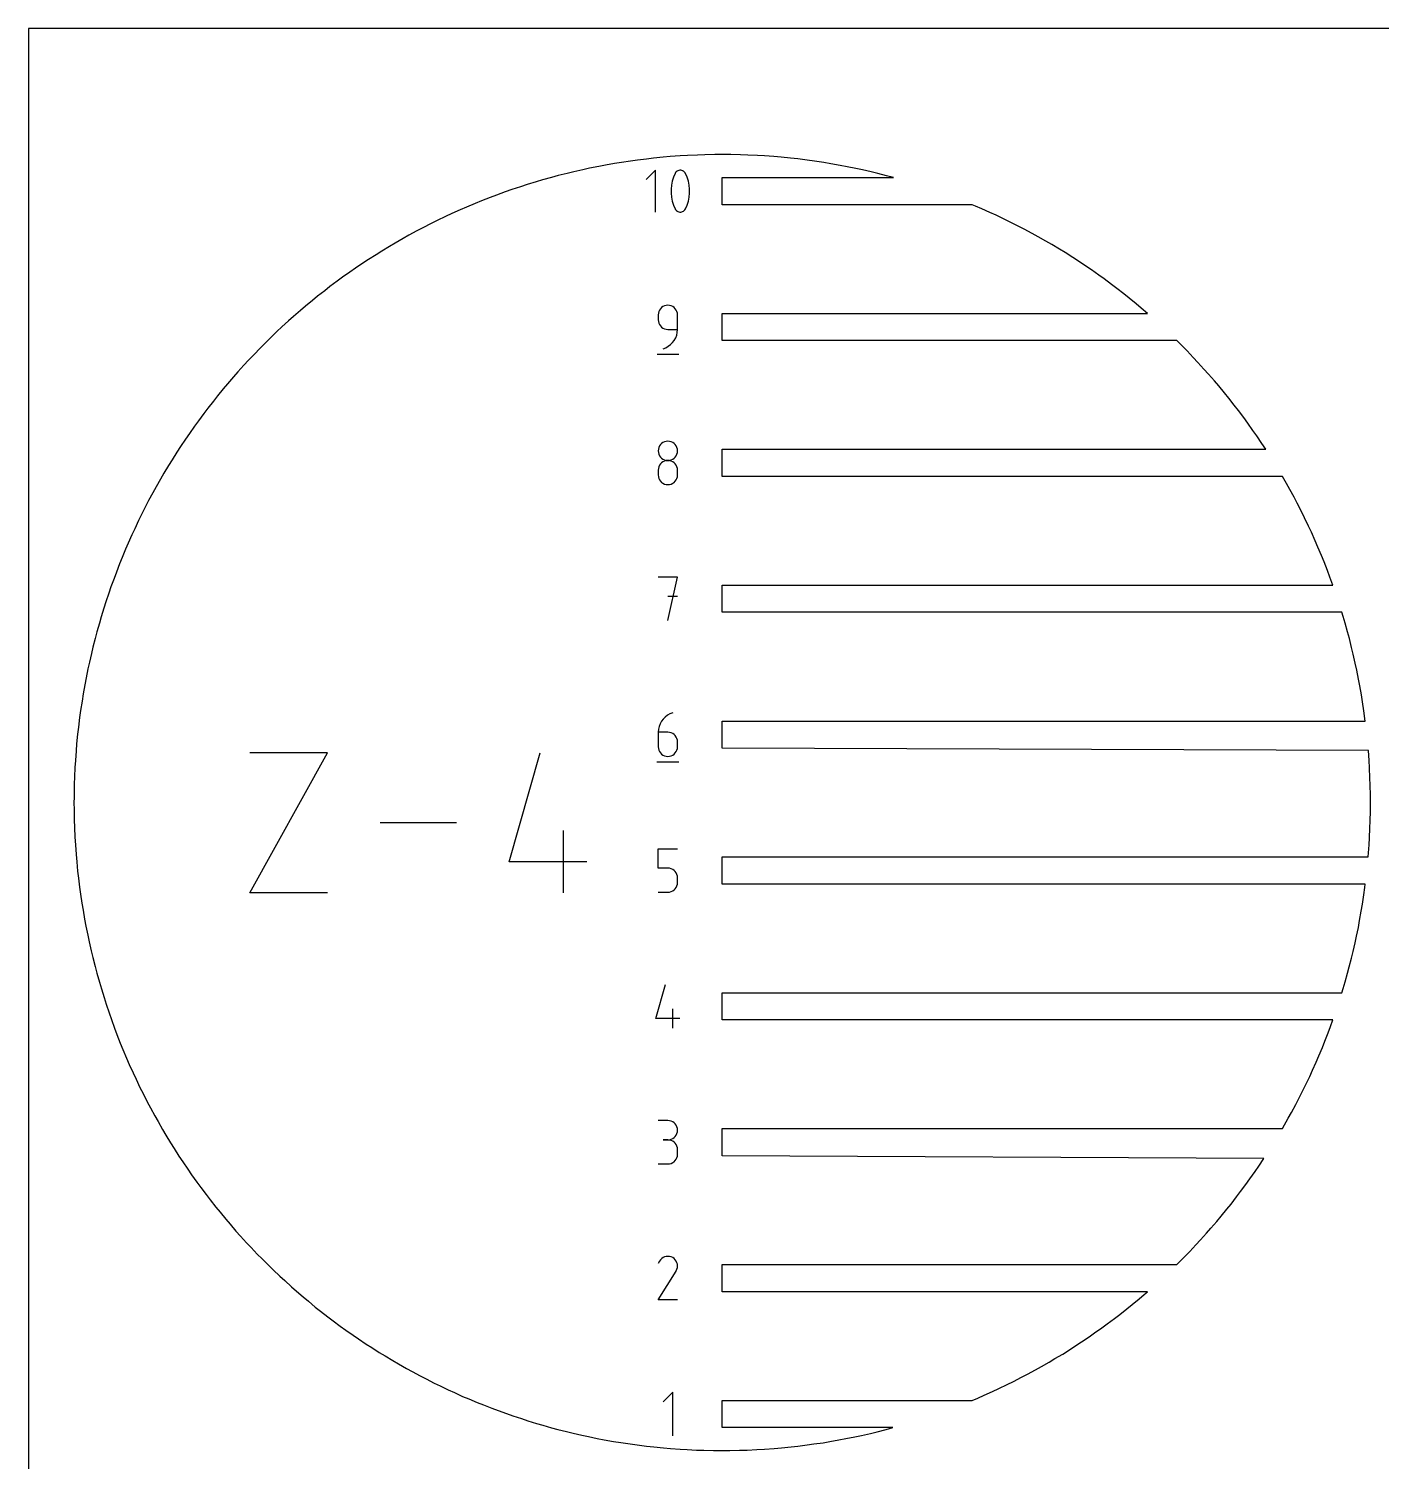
# Model space of a CAD drawing. Extents: x 0 to 1000, y 0 to 1000.
# Drawn here: x 0 to 199, y 789.1 to 1000 of the extents above; entities that cross this region are included whole.
import ezdxf

# ---------------------------------------------------------------- set-up
doc = ezdxf.new("R2010")
doc.units = 0

msp = doc.modelspace()

# ---------------------------------------------------------------- linework, layer by layer
at = {"layer": 'annotation', "color": 1}
for p, q in [((92.213236, 979.161538), (90.844465, 977.792381)), ((92.213236, 973.004578), (92.213236, 979.161538)), ((95.112405, 978.674006), (94.87639, 978.118991)), ((95.191884, 978.806175), (95.112405, 978.674006)), ((95.112405, 978.674006), (95.112405, 978.674006)), ((95.290936, 978.918807), (95.191884, 978.806175)), ((95.40628, 979.010811), (95.290936, 978.918807)), ((95.534638, 979.081097), (95.40628, 979.010811)), ((95.67273, 979.128576), (95.534638, 979.081097)), ((95.817276, 979.152157), (95.67273, 979.128576)), ((95.964997, 979.15075), (95.817276, 979.152157)), ((96.112613, 979.123266), (95.964997, 979.15075)), ((96.256845, 979.068614), (96.112613, 979.123266)), ((96.312059, 979.039599), (96.256845, 979.068614)), ((96.256845, 979.068614), (96.256845, 979.068614)), ((96.365042, 979.006272), (96.312059, 979.039599)), ((96.415537, 978.968896), (96.365042, 979.006272)), ((96.463286, 978.927736), (96.415537, 978.968896)), ((96.508033, 978.883054), (96.463286, 978.927736)), ((96.549518, 978.835115), (96.508033, 978.883054)), ((96.587486, 978.784183), (96.549518, 978.835115)), ((96.621679, 978.73052), (96.587486, 978.784183)), ((96.651838, 978.674392), (96.621679, 978.73052)), ((96.888998, 978.118233), (96.651838, 978.674392)), ((96.651838, 978.674392), (96.651838, 978.674392)), ((94.581371, 976.965227), (94.522367, 976.375585)), ((94.699379, 977.54788), (94.581371, 976.965227)), ((94.87639, 978.118991), (94.699379, 977.54788)), ((97.066867, 977.546264), (96.888998, 978.118233)), ((97.185447, 976.963039), (97.066867, 977.546264)), ((97.244737, 976.373111), (97.185447, 976.963039)), ((94.522367, 976.375585), (94.522367, 975.78351)), ((94.522367, 975.78351), (94.581371, 975.193554)), ((94.581371, 975.193554), (94.699379, 974.610271)), ((94.699379, 974.610271), (94.87639, 974.038217)), ((96.888998, 974.037459), (97.066867, 974.608655)), ((97.066867, 974.608655), (97.185447, 975.191366)), ((97.185447, 975.191366), (97.244737, 975.781036)), ((97.244737, 975.781036), (97.244737, 976.373111)), ((94.87639, 974.038217), (95.112405, 973.481943)), ((95.112405, 973.481943), (95.112405, 973.481943)), ((95.112405, 973.481943), (95.142455, 973.425926)), ((95.142455, 973.425926), (95.176395, 973.372532)), ((95.176395, 973.372532), (95.214082, 973.321921)), ((95.214082, 973.321921), (95.255372, 973.274255)), ((95.255372, 973.274255), (95.300123, 973.229698)), ((95.300123, 973.229698), (95.348192, 973.188411)), ((95.348192, 973.188411), (95.399435, 973.150556)), ((95.399435, 973.150556), (95.45371, 973.116295)), ((95.45371, 973.116295), (95.510874, 973.085791)), ((95.510874, 973.085791), (95.510874, 973.085791)), ((95.510874, 973.085791), (95.65397, 973.032298)), ((95.65397, 973.032298), (95.800726, 973.005722)), ((95.800726, 973.005722), (95.947825, 973.004979)), ((95.947825, 973.004979), (96.091951, 973.028985)), ((96.091951, 973.028985), (96.229783, 973.076657)), ((96.229783, 973.076657), (96.358006, 973.146911)), ((96.358006, 973.146911), (96.473302, 973.238664)), ((96.473302, 973.238664), (96.572352, 973.350831)), ((96.572352, 973.350831), (96.651838, 973.482329)), ((96.651838, 973.482329), (96.888998, 974.037459)), ((96.651838, 973.482329), (96.651838, 973.482329)), ((92.656803, 958.11553), (92.633857, 957.859855)), ((92.633857, 957.859855), (92.633857, 957.148254)), ((92.722939, 958.35623), (92.656803, 958.11553)), ((92.828217, 958.577923), (92.722939, 958.35623)), ((92.968586, 958.776576), (92.828217, 958.577923)), ((93.139996, 958.948154), (92.968586, 958.776576)), ((93.338398, 959.088625), (93.139996, 958.948154)), ((93.559742, 959.193955), (93.338398, 959.088625)), ((93.799977, 959.260111), (93.559742, 959.193955)), ((94.055054, 959.283059), (93.799977, 959.260111)), ((94.31066, 959.260111), (94.055054, 959.283059)), ((94.055054, 959.283059), (94.055054, 959.283059)), ((94.551176, 959.193955), (94.31066, 959.260111)), ((94.772602, 959.088625), (94.551176, 959.193955)), ((94.970937, 958.948154), (94.772602, 959.088625)), ((95.142183, 958.776576), (94.970937, 958.948154)), ((95.282337, 958.577923), (95.142183, 958.776576)), ((95.3874, 958.35623), (95.282337, 958.577923)), ((95.453371, 958.11553), (95.3874, 958.35623)), ((95.47625, 957.859855), (95.453371, 958.11553)), ((95.47625, 955.725452), (95.47625, 957.859855)), ((95.47625, 957.859855), (95.47625, 957.859855)), ((92.633857, 957.148254), (92.633857, 957.148254)), ((92.633857, 957.148254), (92.656803, 956.892593)), ((92.656803, 956.892593), (92.722939, 956.65193)), ((92.722939, 956.65193), (92.828217, 956.43029)), ((92.828217, 956.43029), (92.968586, 956.231701)), ((92.968586, 956.231701), (93.139996, 956.060189)), ((93.139996, 956.060189), (93.338398, 955.919782)), ((93.338398, 955.919782), (93.559742, 955.814505)), ((93.559742, 955.814505), (93.799977, 955.748386)), ((93.799977, 955.748386), (94.055054, 955.725452)), ((94.055054, 955.725452), (95.47625, 955.725452)), ((95.444785, 955.293943), (95.47625, 955.725452)), ((93.750274, 953.034511), (94.123317, 953.239226)), ((94.123317, 953.239226), (94.459129, 953.491988)), ((94.459129, 953.491988), (94.753854, 953.787581)), ((94.753854, 953.787581), (95.003636, 954.120789)), ((95.003636, 954.120789), (95.204623, 954.486396)), ((95.204623, 954.486396), (95.352957, 954.879186)), ((95.352957, 954.879186), (95.444785, 955.293943)), ((92.456258, 952.083059), (95.656258, 952.083059)), ((93.343854, 952.883059), (93.750274, 953.034511)), ((93.343854, 952.883059), (93.343854, 952.883059)), ((92.827385, 938.571287), (92.72215, 938.350293)), ((92.967711, 938.769438), (92.827385, 938.571287)), ((93.139088, 938.94068), (92.967711, 938.769438)), ((93.337477, 939.080947), (93.139088, 938.94068)), ((93.558837, 939.186173), (93.337477, 939.080947)), ((93.799128, 939.25229), (93.558837, 939.186173)), ((94.054311, 939.275233), (93.799128, 939.25229)), ((94.309494, 939.25229), (94.054311, 939.275233)), ((94.054311, 939.275233), (94.054311, 939.275233)), ((94.549785, 939.186173), (94.309494, 939.25229)), ((94.771145, 939.080947), (94.549785, 939.186173)), ((94.969534, 938.94068), (94.771145, 939.080947)), ((95.140911, 938.769438), (94.969534, 938.94068)), ((95.281237, 938.571287), (95.140911, 938.769438)), ((95.386472, 938.350293), (95.281237, 938.571287)), ((92.656047, 938.110523), (92.633114, 937.856043)), ((92.633114, 937.856043), (92.633114, 937.856043)), ((92.633114, 937.856043), (92.65606, 937.600369)), ((92.72215, 938.350293), (92.656047, 938.110523)), ((92.65606, 937.600369), (92.722196, 937.359668)), ((92.722196, 937.359668), (92.827474, 937.137975)), ((92.827474, 937.137975), (92.967843, 936.939323)), ((92.967843, 936.939323), (93.139253, 936.767745)), ((93.139253, 936.767745), (93.337655, 936.627274)), ((93.337655, 936.627274), (93.558999, 936.521944)), ((93.799128, 936.409892), (93.558837, 936.34374)), ((93.558999, 936.521944), (93.799234, 936.455788)), ((94.054311, 936.43284), (93.799128, 936.409892)), ((93.799234, 936.455788), (94.054311, 936.43284)), ((94.054311, 936.43284), (94.309388, 936.455788)), ((94.309494, 936.409905), (94.054311, 936.43284)), ((94.054311, 936.43284), (94.054311, 936.43284)), ((94.054311, 936.43284), (94.054311, 936.43284)), ((94.309388, 936.455788), (94.549623, 936.521944)), ((94.549785, 936.343786), (94.309494, 936.409905)), ((94.549623, 936.521944), (94.770967, 936.627274)), ((94.770967, 936.627274), (94.969368, 936.767745)), ((94.969368, 936.767745), (95.140779, 936.939323)), ((95.140779, 936.939323), (95.281148, 937.137975)), ((95.281148, 937.137975), (95.386425, 937.359668)), ((95.386425, 937.359668), (95.452562, 937.600369)), ((95.452575, 938.110523), (95.386472, 938.350293)), ((95.452562, 937.600369), (95.475507, 937.856043)), ((95.475507, 937.856043), (95.452575, 938.110523)), ((95.475507, 937.856043), (95.475507, 937.856043)), ((92.656047, 935.265593), (92.633114, 935.010038)), ((92.633114, 935.010038), (92.633114, 934.302048)), ((92.633114, 934.302048), (92.633114, 934.302048)), ((92.633114, 934.302048), (92.65606, 934.046512)), ((92.72215, 935.5062), (92.656047, 935.265593)), ((92.827385, 935.727823), (92.72215, 935.5062)), ((92.967711, 935.926426), (92.827385, 935.727823)), ((93.139088, 936.09797), (92.967711, 935.926426)), ((93.337477, 936.238421), (93.139088, 936.09797)), ((93.558837, 936.34374), (93.337477, 936.238421)), ((94.771145, 936.23851), (94.549785, 936.343786)), ((94.969534, 936.098102), (94.771145, 936.23851)), ((95.140911, 935.926591), (94.969534, 936.098102)), ((95.281237, 935.728002), (95.140911, 935.926591)), ((95.386472, 935.506362), (95.281237, 935.728002)), ((95.452575, 935.265698), (95.386472, 935.506362)), ((95.452562, 934.046512), (95.475507, 934.302048)), ((95.475507, 935.010038), (95.452575, 935.265698)), ((95.475507, 934.302048), (95.475507, 935.010038)), ((95.475507, 935.010038), (95.475507, 935.010038)), ((92.65606, 934.046512), (92.722196, 933.80618)), ((92.722196, 933.80618), (92.827474, 933.585021)), ((92.827474, 933.585021), (92.967843, 933.387002)), ((92.967843, 933.387002), (93.139253, 933.21609)), ((93.139253, 933.21609), (93.337655, 933.076252)), ((93.337655, 933.076252), (93.558999, 932.971456)), ((93.558999, 932.971456), (93.799234, 932.905669)), ((93.799234, 932.905669), (94.054311, 932.882859)), ((94.054311, 932.882859), (94.309388, 932.905669)), ((94.054311, 932.882859), (94.054311, 932.882859)), ((94.309388, 932.905669), (94.549623, 932.971456)), ((94.549623, 932.971456), (94.770967, 933.076252)), ((94.770967, 933.076252), (94.969368, 933.21609)), ((94.969368, 933.21609), (95.140779, 933.387002)), ((95.140779, 933.387002), (95.281148, 933.585021)), ((95.281148, 933.585021), (95.386425, 933.80618)), ((95.386425, 933.80618), (95.452562, 934.046512)), ((95.475635, 919.28306), (92.629629, 919.28306)), ((94.052833, 912.88306), (95.475635, 919.28306)), ((95.475635, 916.433041), (94.052833, 916.433041)), ((93.65097, 898.671173), (93.355945, 898.374895)), ((93.987202, 898.924728), (93.65097, 898.671173)), ((94.360803, 899.130408), (93.987202, 898.924728)), ((94.76794, 899.28306), (94.360803, 899.130408)), ((94.76794, 899.28306), (94.76794, 899.28306)), ((92.664604, 896.865631), (92.633135, 896.433041)), ((92.633135, 896.433041), (92.633135, 894.305862)), ((94.054332, 896.433041), (92.633135, 896.433041)), ((92.756455, 897.281264), (92.664604, 896.865631)), ((92.904852, 897.674788), (92.756455, 897.281264)), ((93.105961, 898.041049), (92.904852, 897.674788)), ((93.355945, 898.374895), (93.105961, 898.041049)), ((94.309937, 896.410231), (94.054332, 896.433041)), ((94.550453, 896.344444), (94.309937, 896.410231)), ((94.771879, 896.239648), (94.550453, 896.344444)), ((92.633135, 894.305862), (92.633135, 894.305862)), ((92.633135, 894.305862), (92.656081, 894.050201)), ((94.970215, 896.09981), (94.771879, 896.239648)), ((95.14146, 895.928898), (94.970215, 896.09981)), ((95.281615, 895.730879), (95.14146, 895.928898)), ((95.386678, 895.50972), (95.281615, 895.730879)), ((95.452649, 895.269388), (95.386678, 895.50972)), ((95.475528, 895.013852), (95.452649, 895.269388)), ((95.452649, 894.050201), (95.475528, 894.305862)), ((95.475528, 894.305862), (95.475528, 895.013852)), ((95.475528, 895.013852), (95.475528, 895.013852)), ((32.532827, 872.799176), (43.974022, 893.404697)), ((43.974022, 893.404697), (32.532827, 893.404697)), ((70.694909, 877.380047), (75.26415, 893.404697)), ((92.455135, 892.08306), (95.655135, 892.08306)), ((92.656081, 894.050201), (92.722217, 893.809538)), ((92.722217, 893.809538), (92.827495, 893.587898)), ((92.827495, 893.587898), (92.967864, 893.389309)), ((92.967864, 893.389309), (93.139274, 893.217798)), ((93.139274, 893.217798), (93.337676, 893.07739)), ((93.337676, 893.07739), (93.55902, 892.972114)), ((93.55902, 892.972114), (93.799255, 892.905995)), ((93.799255, 892.905995), (94.054332, 892.88306)), ((94.054332, 892.88306), (94.309937, 892.905995)), ((94.054332, 892.88306), (94.054332, 892.88306)), ((94.309937, 892.905995), (94.550453, 892.972114)), ((94.550453, 892.972114), (94.771879, 893.07739)), ((94.771879, 893.07739), (94.970215, 893.217798)), ((94.970215, 893.217798), (95.14146, 893.389309)), ((95.14146, 893.389309), (95.281615, 893.587898)), ((95.281615, 893.587898), (95.386678, 893.809538)), ((95.386678, 893.809538), (95.452649, 894.050201)), ((62.969777, 883.101936), (51.703031, 883.101936)), ((78.706588, 872.799176), (78.706588, 881.95058)), ((82.136103, 877.380047), (70.694909, 877.380047)), ((92.630651, 876.433042), (92.630651, 879.283061)), ((92.630651, 879.283061), (95.473044, 879.283061)), ((94.051848, 876.433042), (92.630651, 876.433042)), ((94.307031, 876.410231), (94.051848, 876.433042)), ((94.547322, 876.344444), (94.307031, 876.410231)), ((94.768682, 876.239648), (94.547322, 876.344444)), ((94.967071, 876.099811), (94.768682, 876.239648)), ((95.138448, 875.928899), (94.967071, 876.099811)), ((95.278774, 875.730879), (95.138448, 875.928899)), ((95.384009, 875.50972), (95.278774, 875.730879)), ((95.450112, 875.269389), (95.384009, 875.50972)), ((95.473044, 875.013852), (95.450112, 875.269389)), ((94.768504, 873.077391), (94.966906, 873.217798)), ((94.966906, 873.217798), (95.138316, 873.38931)), ((95.138316, 873.38931), (95.278685, 873.587899)), ((95.278685, 873.587899), (95.383962, 873.809538)), ((95.383962, 873.809538), (95.450099, 874.050202)), ((95.450099, 874.050202), (95.473044, 874.305863)), ((95.473044, 874.305863), (95.473044, 875.013852)), ((95.473044, 875.013852), (95.473044, 875.013852)), ((43.974022, 872.799176), (32.532827, 872.799176)), ((92.630651, 872.883061), (94.051848, 872.883061)), ((94.051848, 872.883061), (94.306925, 872.905995)), ((94.051848, 872.883061), (94.051848, 872.883061)), ((94.306925, 872.905995), (94.54716, 872.972114)), ((94.54716, 872.972114), (94.768504, 873.077391)), ((92.276551, 854.305863), (93.695741, 859.283061)), ((95.830144, 854.305863), (92.276551, 854.305863)), ((94.764949, 852.883061), (94.764949, 855.725454)), ((94.051867, 839.275636), (92.630671, 839.275636)), ((94.307473, 839.252694), (94.051867, 839.275636)), ((94.547989, 839.186576), (94.307473, 839.252694)), ((94.769415, 839.081351), (94.547989, 839.186576)), ((94.967751, 838.941084), (94.769415, 839.081351)), ((95.138996, 838.769842), (94.967751, 838.941084)), ((95.27915, 838.57169), (95.138996, 838.769842)), ((95.384213, 838.350696), (95.27915, 838.57169)), ((95.27915, 837.138379), (95.384213, 837.360072)), ((95.450184, 838.110926), (95.384213, 838.350696)), ((95.384213, 837.360072), (95.450184, 837.600772)), ((95.473064, 837.856447), (95.450184, 838.110926)), ((95.450184, 837.600772), (95.473064, 837.856447)), ((95.473064, 837.856447), (95.473064, 837.856447)), ((94.051867, 836.433243), (93.340266, 836.433243)), ((93.340266, 836.433243), (94.051867, 836.433243)), ((94.051867, 836.433243), (94.307473, 836.456192)), ((94.307473, 836.410301), (94.051867, 836.433243)), ((94.051867, 836.433243), (94.051867, 836.433243)), ((94.307473, 836.456192), (94.547989, 836.522347)), ((94.547989, 836.344183), (94.307473, 836.410301)), ((94.547989, 836.522347), (94.769415, 836.627677)), ((94.769415, 836.238958), (94.547989, 836.344183)), ((94.769415, 836.627677), (94.967751, 836.768148)), ((94.967751, 836.098691), (94.769415, 836.238958)), ((94.967751, 836.768148), (95.138996, 836.939726)), ((95.138996, 835.927449), (94.967751, 836.098691)), ((95.138996, 836.939726), (95.27915, 837.138379)), ((95.27915, 835.729297), (95.138996, 835.927449)), ((95.384213, 835.508303), (95.27915, 835.729297)), ((95.450184, 835.268533), (95.384213, 835.508303)), ((95.473064, 835.014054), (95.450184, 835.268533)), ((94.547989, 832.972276), (94.769415, 833.077458)), ((94.769415, 833.077458), (94.967751, 833.217682)), ((94.967751, 833.217682), (95.138996, 833.388892)), ((95.138996, 833.388892), (95.27915, 833.58703)), ((95.27915, 833.58703), (95.384213, 833.80804)), ((95.384213, 833.80804), (95.450184, 834.047867)), ((95.450184, 834.047867), (95.473064, 834.302452)), ((95.473064, 834.302452), (95.473064, 835.014054)), ((95.473064, 835.014054), (95.473064, 835.014054)), ((92.630671, 832.883262), (94.051867, 832.883262)), ((94.051867, 832.883262), (94.307473, 832.906192)), ((94.051867, 832.883262), (94.051867, 832.883262)), ((94.307473, 832.906192), (94.547989, 832.972276)), ((92.820172, 818.571408), (92.633542, 818.2134)), ((92.968278, 818.781425), (92.820172, 818.571408)), ((93.145972, 818.956739), (92.968278, 818.781425)), ((93.347849, 819.095949), (93.145972, 818.956739)), ((93.568506, 819.197649), (93.347849, 819.095949)), ((93.802538, 819.260436), (93.568506, 819.197649)), ((94.044541, 819.282906), (93.802538, 819.260436)), ((94.289111, 819.263655), (94.044541, 819.282906)), ((94.530843, 819.201278), (94.289111, 819.263655)), ((94.764334, 819.094373), (94.530843, 819.201278)), ((94.973166, 818.946082), (94.764334, 819.094373)), ((94.764334, 819.094373), (94.764334, 819.094373)), ((95.147772, 818.768134), (94.973166, 818.946082)), ((95.2866, 818.565983), (95.147772, 818.768134)), ((95.388097, 818.345081), (95.2866, 818.565983)), ((95.450711, 818.110884), (95.388097, 818.345081)), ((92.629529, 812.88301), (95.255993, 817.11128)), ((95.255993, 817.11128), (95.259133, 817.115166)), ((95.255993, 817.11128), (95.255993, 817.11128)), ((95.259133, 817.115166), (95.262144, 817.119084)), ((95.262144, 817.119084), (95.265046, 817.123068)), ((95.265046, 817.123068), (95.267859, 817.127152)), ((95.267859, 817.127152), (95.270602, 817.131367)), ((95.270602, 817.131367), (95.273296, 817.135748)), ((95.273296, 817.135748), (95.27596, 817.140327)), ((95.27596, 817.140327), (95.278614, 817.145137)), ((95.278614, 817.145137), (95.281278, 817.150212)), ((95.281278, 817.150212), (95.389725, 817.383055)), ((95.281278, 817.150212), (95.281278, 817.150212)), ((95.389725, 817.383055), (95.453077, 817.624417)), ((95.472888, 817.868845), (95.450711, 818.110884)), ((95.453077, 817.624417), (95.472888, 817.868845)), ((95.471922, 812.88301), (92.629529, 812.88301)), ((94.773545, 799.283062), (93.350743, 797.859859)), ((94.773545, 792.883062), (94.773545, 799.283062))]:
    msp.add_line(p, q, dxfattribs=at)
at = {"layer": 'boundary', "color": 5}
for p, q in [((89.57474, 980.649623), (88.566732, 980.503803)), ((90.923261, 980.810506), (89.57474, 980.649623)), ((91.934589, 980.931162), (90.923261, 980.810506)), ((93.339581, 981.062688), (91.934589, 980.931162)), ((94.393258, 981.161323), (93.339581, 981.062688)), ((95.850718, 981.25912), (94.393258, 981.161323)), ((96.943744, 981.332465), (95.850718, 981.25912)), ((98.403301, 981.391174), (96.943744, 981.332465)), ((99.4979, 981.435198), (98.403301, 981.391174)), ((100.958506, 981.454772), (99.4979, 981.435198)), ((102.053892, 981.469446), (100.958506, 981.454772)), ((102.786045, 981.464523), (102.053892, 981.469446)), ((103.335125, 981.460841), (102.786045, 981.464523)), ((104.766757, 981.422797), (103.335125, 981.460841)), ((105.840414, 981.394262), (104.766757, 981.422797)), ((107.225123, 981.321597), (105.840414, 981.394262)), ((108.263592, 981.267102), (107.225123, 981.321597)), ((109.666498, 981.15738), (108.263592, 981.267102)), ((110.71861, 981.075089), (109.666498, 981.15738)), ((112.121408, 980.928801), (110.71861, 981.075089)), ((113.173439, 980.819101), (112.121408, 980.928801)), ((114.568441, 980.637085), (113.173439, 980.819101)), ((79.238882, 978.693287), (77.920803, 978.366084)), ((80.227381, 978.938677), (79.238882, 978.693287)), ((81.553202, 979.232947), (80.227381, 978.938677)), ((82.547506, 979.453634), (81.553202, 979.232947)), ((83.880248, 979.714779), (82.547506, 979.453634)), ((84.87974, 979.910621), (83.880248, 979.714779)), ((86.218574, 980.138481), (84.87974, 979.910621)), ((87.222636, 980.309369), (86.218574, 980.138481)), ((88.566732, 980.503803), (87.222636, 980.309369)), ((115.614626, 980.500578), (114.568441, 980.637085)), ((116.997955, 980.283736), (115.614626, 980.500578)), ((118.035386, 980.12111), (116.997955, 980.283736)), ((119.404826, 979.870339), (118.035386, 980.12111)), ((120.431842, 979.68228), (119.404826, 979.870339)), ((121.724889, 979.412081), (120.431842, 979.68228)), ((122.694611, 979.209444), (121.724889, 979.412081)), ((123.980727, 978.907991), (122.694611, 979.209444)), ((124.945254, 978.681917), (123.980727, 978.907991)), ((126.223692, 978.349388), (124.945254, 978.681917)), ((72.386605, 976.730906), (71.096644, 976.306177)), ((73.354018, 977.049427), (72.386605, 976.730906)), ((74.654162, 977.44188), (73.354018, 977.049427)), ((75.629208, 977.736206), (74.654162, 977.44188)), ((76.938726, 978.096148), (75.629208, 977.736206)), ((77.920803, 978.366084), (76.938726, 978.096148)), ((102.045044, 978.083058), (127.241671, 978.083059)), ((102.045044, 974.083058), (102.045044, 978.083058)), ((127.241671, 978.083059), (126.223692, 978.349388)), ((66.640932, 974.652158), (65.70001, 974.262279)), ((67.908138, 975.140613), (66.640932, 974.652158)), ((68.858483, 975.506925), (67.908138, 975.140613)), ((70.137466, 975.96365), (68.858483, 975.506925)), ((71.096644, 976.306177), (70.137466, 975.96365)), ((61.35281, 972.341979), (60.125618, 971.760262)), ((62.273144, 972.778242), (61.35281, 972.341979)), ((63.514449, 973.329212), (62.273144, 972.778242)), ((64.445369, 973.742412), (63.514449, 973.329212)), ((65.70001, 974.262279), (64.445369, 973.742412)), ((138.842027, 974.083058), (102.045044, 974.083058)), ((139.337893, 973.873481), (138.842027, 974.083058)), ((140.250405, 973.487806), (139.337893, 973.873481)), ((141.454347, 972.944206), (140.250405, 973.487806)), ((142.357246, 972.536533), (141.454347, 972.944206)), ((143.547659, 971.963919), (142.357246, 972.536533)), ((57.124256, 970.217247), (55.951028, 969.588088)), ((58.00412, 970.689092), (57.124256, 970.217247)), ((59.216437, 971.301208), (58.00412, 970.689092)), ((60.125618, 971.760262), (59.216437, 971.301208)), ((144.440414, 971.534484), (143.547659, 971.963919)), ((145.616602, 970.933192), (144.440414, 971.534484)), ((146.498687, 970.482255), (145.616602, 970.933192)), ((147.659961, 969.852631), (146.498687, 970.482255)), ((53.941016, 968.446365), (53.09172, 967.936341)), ((55.089623, 969.098799), (53.941016, 968.446365)), ((55.951028, 969.588088), (55.089623, 969.098799)), ((148.530862, 969.380445), (147.659961, 969.852631)), ((149.676536, 968.722873), (148.530862, 969.380445)), ((150.535736, 968.22972), (149.676536, 968.722873)), ((151.665136, 967.544575), (150.535736, 968.22972)), ((50.006915, 966.018504), (49.183329, 965.467934)), ((51.122568, 966.725824), (50.006915, 966.018504)), ((51.959254, 967.256275), (51.122568, 966.725824)), ((53.09172, 967.936341), (51.959254, 967.256275)), ((152.512134, 967.03075), (151.665136, 967.544575)), ((153.624606, 966.318434), (152.512134, 967.03075)), ((154.458907, 965.784234), (153.624606, 966.318434)), ((47.275142, 964.163427), (46.195073, 963.402885)), ((48.085144, 964.733798), (47.275142, 964.163427)), ((49.183329, 965.467934), (48.085144, 964.733798)), ((155.553787, 965.045179), (154.458907, 965.784234)), ((156.374892, 964.490916), (155.553787, 965.045179)), ((157.451541, 963.725538), (156.374892, 964.490916)), ((44.337806, 962.026568), (43.556389, 961.417624)), ((45.399131, 962.813058), (44.337806, 962.026568)), ((46.195073, 963.402885), (45.399131, 962.813058)), ((158.25898, 963.151546), (157.451541, 963.725538)), ((159.316764, 962.360306), (158.25898, 963.151546)), ((160.110054, 961.766911), (159.316764, 962.360306)), ((161.148358, 960.950268), (160.110054, 961.766911)), ((41.748006, 959.977944), (40.726031, 959.14096)), ((42.514436, 960.605648), (41.748006, 959.977944)), ((43.556389, 961.417624), (42.514436, 960.605648)), ((161.927034, 960.337823), (161.148358, 960.950268)), ((162.945235, 959.49626), (161.927034, 960.337823)), ((38.973648, 957.633364), (38.238529, 956.969263)), ((39.975035, 958.494874), (38.973648, 957.633364)), ((40.726031, 959.14096), (39.975035, 958.494874)), ((102.056258, 954.083059), (102.056258, 958.083059)), ((102.056258, 958.083059), (164.609692, 958.083059)), ((163.708841, 958.865127), (162.945235, 959.49626)), ((164.609692, 958.083059), (163.708841, 958.865127)), ((36.539506, 955.402028), (35.581033, 954.493015)), ((37.258312, 956.083746), (36.539506, 955.402028)), ((38.238529, 956.969263), (37.258312, 956.083746)), ((34.878953, 953.794082), (33.94279, 952.86211)), ((35.581033, 954.493015), (34.878953, 953.794082)), ((168.943539, 954.083059), (102.056258, 954.083059)), ((169.764913, 953.257992), (168.943539, 954.083059)), ((170.463853, 952.555912), (169.764913, 953.257992)), ((32.34455, 951.191982), (31.677164, 950.45985)), ((33.257855, 952.146368), (32.34455, 951.191982)), ((33.94279, 952.86211), (33.257855, 952.146368)), ((171.372867, 951.597446), (170.463853, 952.555912)), ((172.054585, 950.87864), (171.372867, 951.597446)), ((30.787259, 949.483615), (30.137806, 948.735527)), ((31.677164, 950.45985), (30.787259, 949.483615)), ((172.940105, 949.89842), (172.054585, 950.87864)), ((173.604202, 949.163301), (172.940105, 949.89842)), ((174.465707, 948.161909), (173.604202, 949.163301)), ((28.640685, 946.974403), (27.799125, 945.956197)), ((29.271815, 947.738013), (28.640685, 946.974403)), ((30.137806, 948.735527), (29.271815, 947.738013)), ((175.111794, 947.410917), (174.465707, 948.161909)), ((175.948782, 946.388948), (175.111794, 947.410917)), ((27.186683, 945.177519), (26.370036, 944.139216)), ((27.799125, 945.956197), (27.186683, 945.177519)), ((176.576485, 945.622515), (175.948782, 946.388948)), ((177.388461, 944.580563), (176.576485, 945.622515)), ((25.776638, 943.345927), (24.985402, 942.28814)), ((26.370036, 944.139216), (25.776638, 943.345927)), ((177.997405, 943.799146), (177.388461, 944.580563)), ((178.783895, 942.737821), (177.997405, 943.799146)), ((179.373725, 941.941879), (178.783895, 942.737821)), ((24.411405, 941.480707), (23.646026, 940.404058)), ((24.985402, 942.28814), (24.411405, 941.480707)), ((180.13426, 940.861803), (179.373725, 941.941879)), ((180.704626, 940.051801), (180.13426, 940.861803)), ((22.352704, 938.488071), (21.818507, 937.653774)), ((23.091767, 939.582947), (22.352704, 938.488071)), ((23.646026, 940.404058), (23.091767, 939.582947)), ((181.438769, 938.953619), (180.704626, 940.051801)), ((182.019122, 938.083059), (181.438769, 938.953619)), ((21.106198, 936.541304), (20.592371, 935.694305)), ((21.818507, 937.653774), (21.106198, 936.541304)), ((102.055113, 934.083059), (102.055114, 938.083059)), ((102.055114, 938.083059), (182.019122, 938.083059)), ((19.907225, 934.564902), (19.414075, 933.7057)), ((20.592371, 935.694305), (19.907225, 934.564902)), ((18.756503, 932.560027), (18.28432, 931.689127)), ((19.414075, 933.7057), (18.756503, 932.560027)), ((184.481317, 934.083059), (102.055113, 934.083059)), ((185.069629, 933.047324), (184.481317, 934.083059)), ((185.558921, 932.185921), (185.069629, 933.047324)), ((186.18809, 931.012693), (185.558921, 932.185921)), ((17.654696, 930.52785), (17.203753, 929.645766)), ((18.28432, 931.689127), (17.654696, 930.52785)), ((186.659932, 930.132829), (186.18809, 931.012693)), ((187.272041, 928.920512), (186.659932, 930.132829)), ((16.602462, 928.469578), (16.173029, 927.576824)), ((17.203753, 929.645766), (16.602462, 928.469578)), ((187.731098, 928.01133), (187.272041, 928.920512)), ((188.312822, 926.78414), (187.731098, 928.01133)), ((15.600415, 926.38641), (15.192742, 925.483512)), ((16.173029, 927.576824), (15.600415, 926.38641)), ((188.749087, 925.863805), (188.312822, 926.78414)), ((189.300051, 924.622502), (188.749087, 925.863805)), ((14.649145, 924.279571), (14.263471, 923.36706)), ((15.192742, 925.483512), (14.649145, 924.279571)), ((189.713246, 923.691583), (189.300051, 924.622502)), ((13.749207, 922.150298), (13.38576, 921.228708)), ((14.263471, 923.36706), (13.749207, 922.150298)), ((190.233116, 922.43694), (189.713246, 923.691583)), ((190.622998, 921.496016), (190.233116, 922.43694)), ((12.901128, 919.999844), (12.560118, 919.069716)), ((13.38576, 921.228708), (12.901128, 919.999844)), ((191.111449, 920.22881), (190.622998, 921.496016)), ((191.477761, 919.278464), (191.111449, 920.22881)), ((12.10541, 917.829468), (11.787039, 916.89135)), ((12.560118, 919.069716), (12.10541, 917.829468)), ((102.053635, 914.083059), (102.053635, 918.08306)), ((102.053635, 918.08306), (191.904647, 918.08306)), ((191.904647, 918.08306), (191.477761, 919.278464)), ((11.362518, 915.640448), (11.066977, 914.694893)), ((11.787039, 916.89135), (11.362518, 915.640448)), ((10.672897, 913.434068), (10.400356, 912.481625)), ((11.066977, 914.694893), (10.672897, 913.434068)), ((193.231526, 914.08306), (102.053635, 914.083059)), ((193.412722, 913.482789), (193.231526, 914.08306)), ((193.707043, 912.507742), (193.412722, 913.482789)), ((10.036946, 911.211626), (9.787563, 910.252861)), ((10.400356, 912.481625), (10.036946, 911.211626)), ((194.066982, 911.198223), (193.707043, 912.507742)), ((194.33692, 910.216146), (194.066982, 911.198223)), ((9.455031, 908.974425), (9.228956, 908.009896)), ((9.787563, 910.252861), (9.455031, 908.974425)), ((194.66413, 908.898068), (194.33692, 910.216146)), ((9.228956, 908.009896), (8.927507, 906.723781)), ((194.909523, 907.90957), (194.66413, 908.898068)), ((195.203786, 906.583748), (194.909523, 907.90957)), ((8.72487, 905.754058), (8.45467, 904.461012)), ((8.927507, 906.723781), (8.72487, 905.754058)), ((195.424465, 905.589444), (195.203786, 906.583748)), ((195.68561, 904.256702), (195.424465, 905.589444)), ((8.266609, 903.433995), (8.015845, 902.064555)), ((8.45467, 904.461012), (8.266609, 903.433995)), ((195.881459, 903.257209), (195.68561, 904.256702)), ((196.10932, 901.918376), (195.881459, 903.257209)), ((7.853216, 901.027123), (7.636364, 899.643794)), ((8.015845, 902.064555), (7.853216, 901.027123)), ((196.280202, 900.914315), (196.10932, 901.918376)), ((196.474637, 899.57022), (196.280202, 900.914315)), ((7.49986, 898.597609), (7.317844, 897.202607)), ((7.636364, 899.643794), (7.49986, 898.597609)), ((196.677624, 898.08306), (196.474637, 899.57022)), ((7.317844, 897.202607), (7.208139, 896.150576)), ((102.055134, 894.08306), (102.055134, 898.08306)), ((102.055134, 898.08306), (196.677624, 898.08306)), ((7.061858, 894.74778), (6.979572, 893.695666)), ((7.208139, 896.150576), (7.061858, 894.74778)), ((6.869846, 892.292761), (6.815351, 891.254294)), ((6.979572, 893.695666), (6.869846, 892.292761)), ((197.132169, 893.743694), (102.055134, 894.08306)), ((197.229959, 892.286233), (197.132169, 893.743694)), ((197.303299, 891.193208), (197.229959, 892.286233)), ((6.815351, 891.254294), (6.742686, 889.869583)), ((197.362007, 889.733651), (197.303299, 891.193208)), ((6.714151, 888.795927), (6.676107, 887.364295)), ((6.742686, 889.869583), (6.714151, 888.795927)), ((197.406031, 888.639052), (197.362007, 889.733651)), ((197.425605, 887.178446), (197.406031, 888.639052)), ((6.67242, 886.815214), (6.6675, 886.08306)), ((6.6675, 886.08306), (6.68218, 884.987675)), ((6.676107, 887.364295), (6.67242, 886.815214)), ((197.440285, 886.08306), (197.425605, 887.178446)), ((197.435362, 885.350907), (197.440285, 886.08306)), ((6.68218, 884.987675), (6.701754, 883.527069)), ((197.393631, 883.370195), (197.431675, 884.801826)), ((197.431675, 884.801826), (197.435362, 885.350907)), ((6.701754, 883.527069), (6.745778, 882.432471)), ((6.745778, 882.432471), (6.804483, 880.972914)), ((197.292431, 880.911828), (197.365095, 882.296538)), ((197.365095, 882.296538), (197.393631, 883.370195)), ((6.804483, 880.972914), (6.877823, 879.879888)), ((6.877823, 879.879888), (6.975617, 878.422428)), ((197.097915, 878.083061), (197.237936, 879.87336)), ((197.237936, 879.87336), (197.292431, 880.911828)), ((6.975617, 878.422428), (7.074257, 877.368751)), ((7.074257, 877.368751), (7.205786, 875.963759)), ((102.052651, 874.083061), (102.052651, 878.083061)), ((102.052651, 878.083061), (197.097915, 878.083061)), ((7.205786, 875.963759), (7.326445, 874.952432)), ((7.326445, 874.952432), (7.487328, 873.60391)), ((7.487328, 873.60391), (7.633142, 872.595903)), ((196.675062, 874.08306), (102.052651, 874.083061)), ((196.471424, 872.522327), (196.607926, 873.568512)), ((196.607926, 873.568512), (196.675062, 874.08306)), ((7.633142, 872.595903), (7.827577, 871.251808)), ((7.827577, 871.251808), (7.998464, 870.247746)), ((196.09194, 870.101566), (196.254572, 871.138998)), ((196.254572, 871.138998), (196.471424, 872.522327)), ((7.998464, 870.247746), (8.226325, 868.908912)), ((8.226325, 868.908912), (8.422169, 867.909419)), ((195.841172, 868.732127), (196.09194, 870.101566)), ((8.422169, 867.909419), (8.683314, 866.576677)), ((195.382915, 866.412065), (195.653114, 867.705111)), ((195.653114, 867.705111), (195.841172, 868.732127)), ((8.683314, 866.576677), (8.903998, 865.582373)), ((8.903998, 865.582373), (9.198268, 864.256551)), ((194.878831, 864.156224), (195.18028, 865.442342)), ((195.18028, 865.442342), (195.382915, 866.412065)), ((9.198268, 864.256551), (9.443661, 863.268054)), ((9.443661, 863.268054), (9.770864, 861.949975)), ((194.320225, 861.913263), (194.652753, 863.191698)), ((194.652753, 863.191698), (194.878831, 864.156224)), ((9.770864, 861.949975), (10.0408, 860.967899)), ((10.0408, 860.967899), (10.400742, 859.658382)), ((193.707429, 859.684497), (194.070839, 860.954497)), ((194.070839, 860.954497), (194.320225, 861.913263)), ((10.400742, 859.658382), (10.695064, 858.683333)), ((10.695064, 858.683333), (11.087519, 857.383189)), ((193.232042, 858.083061), (193.434891, 858.732053)), ((193.434891, 858.732053), (193.707429, 859.684497)), ((11.087519, 857.383189), (11.406045, 856.415778)), ((11.406045, 856.415778), (11.830771, 855.125815)), ((102.05415, 854.083061), (102.05415, 858.083061)), ((102.05415, 858.083061), (193.232042, 858.083061)), ((11.830771, 855.125815), (12.173298, 854.166639)), ((12.173298, 854.166639), (12.630027, 852.887658)), ((12.630027, 852.887658), (12.996342, 851.937314)), ((191.9094, 854.083061), (102.05415, 854.083061)), ((190.722024, 850.937413), (191.206656, 852.166276)), ((191.206656, 852.166276), (191.547666, 853.096404)), ((191.547666, 853.096404), (191.9094, 854.083061)), ((12.996342, 851.937314), (13.484789, 850.670107)), ((13.484789, 850.670107), (13.874666, 849.729183)), ((189.844311, 848.799062), (190.358575, 850.015823)), ((190.358575, 850.015823), (190.722024, 850.937413)), ((13.874666, 849.729183), (14.394536, 848.474538)), ((14.394536, 848.474538), (14.807736, 847.54362)), ((188.915046, 846.682612), (189.458639, 847.886551)), ((189.458639, 847.886551), (189.844311, 848.799062)), ((14.807736, 847.54362), (15.358707, 846.302317)), ((15.358707, 846.302317), (15.794967, 845.381982)), ((187.934753, 844.589296), (188.50737, 845.779711)), ((188.50737, 845.779711), (188.915046, 846.682612)), ((15.794967, 845.381982), (16.376684, 844.154792)), ((16.376684, 844.154792), (16.83574, 843.24561)), ((186.904029, 842.520354), (187.50532, 843.696541)), ((187.50532, 843.696541), (187.934753, 844.589296)), ((16.83574, 843.24561), (17.447853, 842.033291)), ((17.447853, 842.033291), (17.919698, 841.153427)), ((185.823462, 840.476993), (186.453086, 841.638268)), ((186.453086, 841.638268), (186.904029, 842.520354)), ((17.919698, 841.153427), (18.548863, 839.980203)), ((18.548863, 839.980203), (19.038153, 839.1188)), ((184.477116, 838.083062), (185.351279, 839.606095)), ((185.351279, 839.606095), (185.823462, 840.476993)), ((19.038153, 839.1188), (19.690584, 837.970186)), ((19.690584, 837.970186), (20.200608, 837.120889)), ((102.05267, 834.083062), (102.05267, 838.083062)), ((102.05267, 838.083062), (184.477116, 838.083062)), ((20.200608, 837.120889), (20.880677, 835.988426)), ((20.880677, 835.988426), (21.411128, 835.151741)), ((21.411128, 835.151741), (22.118444, 834.036091)), ((22.118444, 834.036091), (22.669016, 833.212505)), ((22.669016, 833.212505), (23.403156, 832.11432)), ((181.755077, 833.678054), (102.05267, 834.083062)), ((181.016015, 832.583174), (181.755077, 833.678054)), ((23.403156, 832.11432), (23.973525, 831.304318)), ((23.973525, 831.304318), (24.734067, 830.224242)), ((179.69638, 830.685416), (180.461755, 831.762066)), ((180.461755, 831.762066), (181.016015, 832.583174)), ((24.734067, 830.224242), (25.323896, 829.428298)), ((25.323896, 829.428298), (26.110383, 828.366976)), ((177.737751, 828.026902), (178.331143, 828.820193)), ((178.331143, 828.820193), (179.122384, 829.87798)), ((179.122384, 829.87798), (179.69638, 830.685416)), ((26.110383, 828.366976), (26.719324, 827.585561)), ((26.719324, 827.585561), (27.531297, 826.543606)), ((176.308666, 826.209927), (176.921108, 826.988602)), ((176.921108, 826.988602), (177.737751, 828.026902)), ((27.531297, 826.543606), (28.159001, 825.777173)), ((28.159001, 825.777173), (28.995988, 824.755204)), ((28.995988, 824.755204), (29.642075, 824.004209)), ((174.83597, 824.42811), (175.467106, 825.191718)), ((175.467106, 825.191718), (176.308666, 826.209927)), ((29.642075, 824.004209), (30.503584, 823.002821)), ((30.503584, 823.002821), (31.167683, 822.267705)), ((172.430617, 821.706271), (173.320529, 822.682506)), ((173.320529, 822.682506), (173.96998, 823.430596)), ((173.96998, 823.430596), (174.83597, 824.42811)), ((31.167683, 822.267705), (32.053204, 821.287481)), ((32.053204, 821.287481), (32.734921, 820.568674)), ((32.734921, 820.568674), (33.643931, 819.610209)), ((170.84993, 820.019755), (171.763228, 820.974142)), ((171.763228, 820.974142), (172.430617, 821.706271)), ((33.643931, 819.610209), (34.342868, 818.908132)), ((34.342868, 818.908132), (35.274841, 817.971965)), ((168.938553, 818.083062), (170.164995, 819.304011)), ((170.164995, 819.304011), (170.84993, 820.019755)), ((35.274841, 817.971965), (35.990583, 817.28703)), ((35.990583, 817.28703), (36.944969, 816.373729)), ((36.944969, 816.373729), (37.677101, 815.706337)), ((102.051528, 814.083062), (102.051528, 818.083062)), ((102.051528, 818.083062), (168.938553, 818.083062)), ((37.677101, 815.706337), (38.653336, 814.816429)), ((38.653336, 814.816429), (39.401427, 814.166981)), ((39.401427, 814.166981), (40.39894, 813.30099)), ((164.611426, 814.083062), (102.051528, 814.083062)), ((164.132749, 813.671253), (164.611426, 814.083062)), ((40.39894, 813.30099), (41.162543, 812.669858)), ((41.162543, 812.669858), (42.180752, 811.828297)), ((161.593346, 811.560476), (162.359775, 812.188179)), ((162.359775, 812.188179), (163.381751, 813.025167)), ((163.381751, 813.025167), (164.132749, 813.671253)), ((42.180752, 811.828297), (42.95943, 811.215853)), ((42.95943, 811.215853), (43.99773, 810.39921)), ((43.99773, 810.39921), (44.791018, 809.805817)), ((158.708653, 809.353065), (159.769978, 810.139552)), ((159.769978, 810.139552), (160.551393, 810.748495)), ((160.551393, 810.748495), (161.593346, 811.560476)), ((44.791018, 809.805817), (45.848802, 809.014577)), ((45.848802, 809.014577), (46.65624, 808.44058)), ((46.65624, 808.44058), (47.732893, 807.675205)), ((156.022638, 807.432328), (156.83264, 808.002697)), ((156.83264, 808.002697), (157.912709, 808.763236)), ((157.912709, 808.763236), (158.708653, 809.353065)), ((47.732893, 807.675205), (48.553999, 807.120945)), ((48.553999, 807.120945), (49.648879, 806.381883)), ((49.648879, 806.381883), (50.48318, 805.847683)), ((50.48318, 805.847683), (51.595647, 805.135374)), ((152.985217, 805.440303), (154.100867, 806.147615)), ((154.100867, 806.147615), (154.924453, 806.698185)), ((154.924453, 806.698185), (156.022638, 807.432328)), ((51.595647, 805.135374), (52.442646, 804.621547)), ((52.442646, 804.621547), (53.572046, 803.936398)), ((53.572046, 803.936398), (54.431248, 803.44325)), ((149.018158, 803.067328), (150.16677, 803.719759)), ((150.16677, 803.719759), (151.016065, 804.229778)), ((151.016065, 804.229778), (152.148531, 804.909847)), ((152.148531, 804.909847), (152.985217, 805.440303)), ((54.431248, 803.44325), (55.576925, 802.785678)), ((55.576925, 802.785678), (56.447824, 802.313492)), ((56.447824, 802.313492), (57.609095, 801.683871)), ((57.609095, 801.683871), (58.491182, 801.232931)), ((144.891345, 800.864916), (146.103662, 801.477025)), ((146.103662, 801.477025), (146.983526, 801.948873)), ((146.983526, 801.948873), (148.156754, 802.578038)), ((148.156754, 802.578038), (149.018158, 803.067328)), ((58.491182, 801.232931), (59.667374, 800.631637)), ((59.667374, 800.631637), (60.560127, 800.202204)), ((60.560127, 800.202204), (61.75054, 799.629593)), ((61.75054, 799.629593), (62.653439, 799.221919)), ((140.593332, 798.83691), (141.834637, 799.387873)), ((141.834637, 799.387873), (142.754972, 799.824139)), ((142.754972, 799.824139), (143.982164, 800.405862)), ((143.982164, 800.405862), (144.891345, 800.864916)), ((62.653439, 799.221919), (63.857377, 798.678318)), ((63.857377, 798.678318), (64.769888, 798.292644)), ((64.769888, 798.292644), (65.986651, 797.778373)), ((65.986651, 797.778373), (66.908242, 797.414923)), ((66.908242, 797.414923), (68.137107, 796.930302)), ((102.062746, 798.083062), (138.840299, 798.083063)), ((102.062746, 794.083062), (102.062746, 798.083062)), ((138.840299, 798.083063), (139.662413, 798.423712)), ((139.662413, 798.423712), (140.593332, 798.83691)), ((68.137107, 796.930302), (69.067234, 796.589294)), ((69.067234, 796.589294), (70.307481, 796.134583)), ((70.307481, 796.134583), (71.245598, 795.816214)), ((71.245598, 795.816214), (72.496499, 795.391697)), ((72.496499, 795.391697), (73.442058, 795.096153)), ((73.442058, 795.096153), (74.702882, 794.702073)), ((74.702882, 794.702073), (75.655321, 794.429532)), ((75.655321, 794.429532), (76.925323, 794.066122)), ((76.925323, 794.066122), (77.88409, 793.816739)), ((77.88409, 793.816739), (79.162526, 793.484203)), ((79.162526, 793.484203), (80.127053, 793.258129)), ((80.127053, 793.258129), (81.413171, 792.956676)), ((81.413171, 792.956676), (82.382894, 792.754039)), ((127.169055, 794.069979), (102.062746, 794.083062)), ((122.554579, 792.933177), (123.8804, 793.22744)), ((123.8804, 793.22744), (124.868899, 793.47283)), ((124.868899, 793.47283), (126.186978, 793.80004)), ((126.186978, 793.80004), (127.169055, 794.069979)), ((82.382894, 792.754039), (83.675939, 792.483846)), ((83.675939, 792.483846), (84.702955, 792.295783)), ((84.702955, 792.295783), (86.072397, 792.045011)), ((86.072397, 792.045011), (87.109828, 791.882385)), ((87.109828, 791.882385), (88.493156, 791.665537)), ((88.493156, 791.665537), (89.539341, 791.529032)), ((89.539341, 791.529032), (90.934343, 791.347017)), ((90.934343, 791.347017), (91.986375, 791.237314)), ((91.986375, 791.237314), (93.389171, 791.091036)), ((93.389171, 791.091036), (94.441284, 791.008748)), ((94.441284, 791.008748), (95.84419, 790.899018)), ((95.84419, 790.899018), (96.882658, 790.844524)), ((96.882658, 790.844524), (98.267369, 790.771859)), ((107.164038, 790.833655), (108.257064, 790.906998)), ((108.257064, 790.906998), (109.714523, 791.004792)), ((109.714523, 791.004792), (110.7682, 791.103432)), ((110.7682, 791.103432), (112.173192, 791.234961)), ((112.173192, 791.234961), (113.18452, 791.35562)), ((113.18452, 791.35562), (114.533042, 791.516507)), ((114.533042, 791.516507), (115.54105, 791.662321)), ((115.54105, 791.662321), (116.885145, 791.856756)), ((116.885145, 791.856756), (117.889206, 792.02764)), ((117.889206, 792.02764), (119.228041, 792.255501)), ((119.228041, 792.255501), (120.227534, 792.451345)), ((120.227534, 792.451345), (121.560276, 792.71249)), ((121.560276, 792.71249), (122.554579, 792.933177)), ((98.267369, 790.771859), (99.341025, 790.743326)), ((99.341025, 790.743326), (100.772656, 790.705282)), ((100.772656, 790.705282), (101.321738, 790.701595)), ((101.321738, 790.701595), (102.053892, 790.696672)), ((102.053892, 790.696672), (103.149276, 790.711349)), ((103.149276, 790.711349), (104.609882, 790.730923)), ((104.609882, 790.730923), (105.704481, 790.774947)), ((105.704481, 790.774947), (107.164038, 790.833655))]:
    msp.add_line(p, q, dxfattribs=at)
at = {"layer": 'frame', "color": 5}
for p, q in [((1000, 1000), (0, 1000)), ((0, 1000), (0, 0))]:
    msp.add_line(p, q, dxfattribs=at)

doc.saveas('drawing.dxf')
